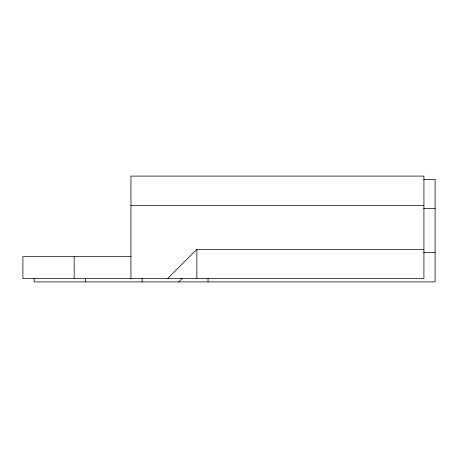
<?xml version="1.0" encoding="UTF-8"?>
<svg xmlns="http://www.w3.org/2000/svg" width="458" height="458" viewBox="0 0 458 458"><rect width="100%" height="100%" fill="white"/><g stroke="black" fill="none" stroke-linecap="round" stroke-linejoin="round"><path stroke-width="0.69" d="M167.565 278.641L196.86 249.347L423.925 249.347M178.734 281.905L182.273 278.367M423.667 179.359L435.1 179.359L435.1 281.905L34.075 281.905L34.075 278.361M130.936 205.396L423.925 205.396M423.667 208.653L435.1 208.653M423.673 252.604L435.1 252.604M130.936 256.669L22.9 256.669L22.9 278.641L423.925 278.641L423.925 176.095L130.936 176.095L130.936 278.641M208.035 278.332L208.035 281.905M196.86 249.347L196.86 278.641M142.112 278.361L142.112 281.905M85.348 278.361L85.348 281.905M74.173 256.669L74.173 278.641"/></g></svg>
